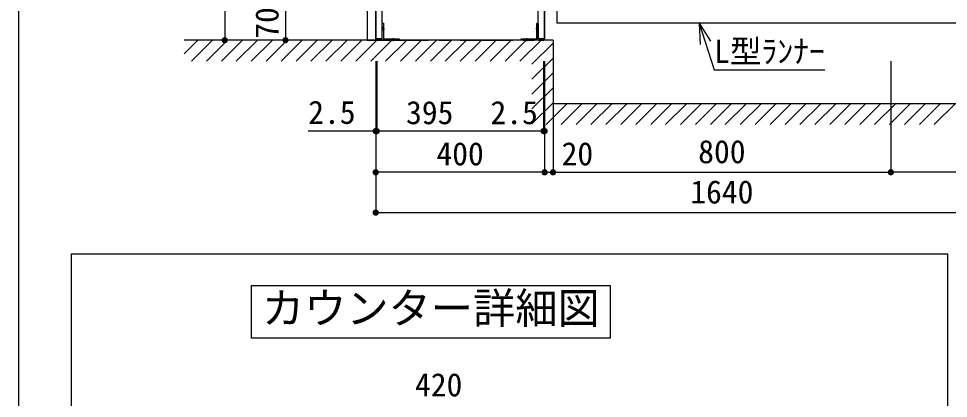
# Model space of a CAD drawing. Units: millimetres on the paper. Extents: x -205 to 195, y -144 to 136.
# Drawn here: x -205 to -116.9, y -77.1 to -41 of the extents above; entities that cross this region are included whole.
import ezdxf
from ezdxf.enums import TextEntityAlignment as Align

# ---------------------------------------------------------------- set-up
doc = ezdxf.new("R2010")
doc.units = ezdxf.units.MM
doc.linetypes.add('CHAIN1', pattern=[8, 5, -1, 1, -1])
doc.linetypes.add('DASHED2', pattern=[3, 2, -1])
for name, color, linetype in [('0-0_①\u3000中', 7, 'Continuous'), ('0-1_①\u3000細', 4, 'Continuous'), ('0-9_枠\u3000太', 6, 'Continuous')]:
    doc.layers.add(name, color=color, linetype=linetype)
doc.styles.add('ＭＳ ゴシック', font='')
doc.styles.get('ＭＳ ゴシック').set_extended_font_data('MS Gothic')

msp = doc.modelspace()

# ---------------------------------------------------------------- hatches: boundary and pattern name
at = {"layer": '0-1_①\u3000細'}
for points in [[(-185.172, -43.092, 1), (-185.772, -43.092, 1)], [(-179.414, -43.092, 1), (-180.014, -43.092, 1)], [(-170.868, -51.713, 1), (-171.468, -51.713, 1)], [(-170.768, -51.713, 1), (-171.368, -51.713, 1)], [(-170.768, -51.713, 1), (-171.368, -51.713, 1)], [(-154.968, -51.713, 1), (-155.568, -51.713, 1)], [(-154.968, -51.713, 1), (-155.568, -51.713, 1)], [(-154.868, -51.713, 1), (-155.468, -51.713, 1)], [(-170.868, -55.616, 1), (-171.468, -55.616, 1)], [(-154.868, -55.616, 1), (-155.468, -55.616, 1)], [(-154.868, -55.616, 1), (-155.468, -55.616, 1)], [(-154.068, -55.616, 1), (-154.668, -55.616, 1)], [(-154.068, -55.616, 1), (-154.668, -55.616, 1)], [(-122.068, -55.616, 1), (-122.668, -55.616, 1)], [(-122.068, -55.616, 1), (-122.668, -55.616, 1)], [(-170.868, -59.434, 1), (-171.468, -59.434, 1)]]:
    msp.add_hatch(color=132, dxfattribs=at).paths.add_polyline_path(points)

# ---------------------------------------------------------------- linework, layer by layer
at = {"layer": '0-0_①\u3000中'}
for p, q in [((-155.188, -14.172), (-155.188, -42.952)), ((-170.548, -42.952), (-170.548, -40.172)), ((-155.788, -42.952), (-155.788, -40.172)), ((-155.188, -42.952), (-155.788, -42.952))]:
    msp.add_line(p, q, dxfattribs=at)
for points in [[(-171.968, -43.092), (-171.168, -43.092), (-171.168, -14.172), (-171.968, -14.172)], [(-171.088, -42.952), (-171.088, -43.092), (-170.608, -43.092), (-170.608, -42.952)], [(-155.728, -42.952), (-155.728, -43.092), (-155.248, -43.092), (-155.248, -42.952)]]:
    msp.add_lwpolyline(points, close=True, dxfattribs=at)
msp.add_lwpolyline([(-171.148, -14.172), (-171.148, -42.952), (-170.548, -42.952)], dxfattribs=at)
at = {"layer": '0-1_①\u3000細'}
for p, q in [((-185.472, -12.892), (-185.472, -43.092)), ((-179.714, -40.292), (-179.714, -43.092)), ((-170.548, -41.492), (-170.428, -41.492)), ((-170.548, -43.092), (-170.548, -41.492)), ((-170.428, -41.492), (-170.428, -42.972)), ((-155.908, -42.972), (-155.908, -41.492)), ((-155.908, -41.492), (-155.788, -41.492)), ((-155.788, -41.492), (-155.788, -43.092)), ((-140.526, -41.492), (-139.446, -43.175)), ((-140.526, -41.492), (-140.432, -43.489)), ((-154.458, -43.092), (-189.326, -43.092)), ((-189.326, -44.387), (-188.03, -43.092)), ((-188.616, -45.092), (-186.616, -43.092)), ((-187.202, -45.092), (-185.202, -43.092)), ((-185.788, -45.092), (-183.788, -43.092)), ((-175.272, -43.092), (-185.472, -43.092)), ((-184.373, -45.092), (-182.373, -43.092)), ((-182.959, -45.092), (-180.959, -43.092)), ((-181.545, -45.092), (-179.545, -43.092)), ((-180.131, -45.092), (-178.131, -43.092)), ((-173.968, -43.092), (-179.714, -43.092)), ((-178.717, -45.092), (-176.717, -43.092)), ((-177.302, -45.092), (-175.302, -43.092)), ((-175.888, -45.092), (-173.888, -43.092)), ((-174.474, -45.092), (-172.474, -43.092)), ((-173.06, -45.092), (-171.06, -43.092)), ((-154.368, -43.092), (-172.808, -43.092)), ((-154.368, -43.092), (-172.808, -43.092)), ((-171.646, -45.092), (-169.646, -43.092)), ((-168.948, -43.092), (-170.548, -43.092)), ((-170.428, -42.972), (-168.948, -42.972)), ((-170.231, -45.092), (-168.231, -43.092)), ((-168.948, -42.972), (-168.948, -43.092)), ((-168.817, -45.092), (-166.817, -43.092)), ((-167.403, -45.092), (-165.403, -43.092)), ((-165.989, -45.092), (-163.989, -43.092)), ((-164.574, -45.092), (-162.574, -43.092)), ((-163.16, -45.092), (-161.16, -43.092)), ((-161.746, -45.092), (-159.746, -43.092)), ((-160.332, -45.092), (-158.332, -43.092)), ((-158.918, -45.092), (-156.918, -43.092)), ((-157.503, -45.092), (-155.503, -43.092)), ((-157.388, -42.972), (-155.908, -42.972)), ((-157.388, -43.092), (-157.388, -42.972)), ((-155.788, -43.092), (-157.388, -43.092)), ((-156.368, -45.371), (-154.368, -43.371)), ((-156.368, -46.785), (-154.368, -44.785)), ((-171.168, -45.071), (-171.168, -55.616)), ((-171.168, -45.092), (-171.168, -51.713)), ((-171.168, -45.092), (-171.168, -59.434)), ((-171.068, -45.092), (-171.068, -51.713)), ((-171.068, -45.092), (-171.068, -51.713)), ((-155.268, -45.092), (-155.268, -51.713)), ((-155.268, -45.092), (-155.268, -51.713)), ((-155.168, -45.071), (-155.168, -55.616)), ((-155.168, -45.092), (-155.168, -55.616)), ((-155.168, -45.092), (-155.168, -51.713)), ((-154.368, -45.092), (-154.368, -55.616)), ((-122.368, -45.091), (-122.368, -55.616)), ((-122.368, -45.092), (-122.368, -55.616)), ((-156.368, -48.199), (-154.368, -46.199)), ((-156.368, -49.614), (-154.368, -47.614)), ((-156.368, -51.028), (-154.368, -49.028)), ((-155.018, -51.092), (-153.018, -49.092)), ((-153.604, -51.092), (-151.604, -49.092)), ((-152.19, -51.092), (-150.19, -49.092)), ((-150.775, -51.092), (-148.775, -49.092)), ((-149.361, -51.092), (-147.361, -49.092)), ((-147.947, -51.092), (-145.947, -49.092)), ((-146.533, -51.092), (-144.533, -49.092)), ((-145.119, -51.092), (-143.119, -49.092)), ((-143.704, -51.092), (-141.704, -49.092)), ((-142.29, -51.092), (-140.29, -49.092)), ((-140.876, -51.092), (-138.876, -49.092)), ((-139.462, -51.092), (-137.462, -49.092)), ((-138.048, -51.092), (-136.048, -49.092)), ((-136.633, -51.092), (-134.633, -49.092)), ((-135.219, -51.092), (-133.219, -49.092)), ((-133.805, -51.092), (-131.805, -49.092)), ((-132.391, -51.092), (-130.391, -49.092)), ((-130.976, -51.092), (-128.976, -49.092)), ((-129.562, -51.092), (-127.562, -49.092)), ((-128.148, -51.092), (-126.148, -49.092)), ((-126.734, -51.092), (-124.734, -49.092)), ((-125.32, -51.092), (-123.32, -49.092)), ((-123.905, -51.092), (-121.905, -49.092)), ((-122.491, -51.092), (-120.491, -49.092)), ((-121.077, -51.092), (-119.077, -49.092)), ((-119.663, -51.092), (-117.663, -49.092)), ((-118.249, -51.092), (-116.249, -49.092)), ((-171.068, -51.713), (-177.565, -51.713)), ((-155.268, -51.713), (-171.068, -51.713)), ((-155.168, -51.713), (-160.296, -51.713)), ((-154.368, -51.092), (-154.368, -55.616)), ((-155.168, -55.616), (-171.168, -55.616)), ((-155.168, -55.616), (-150.558, -55.616)), ((-154.368, -55.616), (-122.368, -55.616)), ((-106.368, -55.616), (-122.368, -55.616)), ((-171.168, -59.434), (-105.568, -59.434))]:
    msp.add_line(p, q, dxfattribs=at)
at = {"layer": '0-1_①\u3000細', "linetype": 'CHAIN1'}
for p, q in [((-170.628, -42.012), (-170.348, -42.012)), ((-155.708, -42.012), (-155.988, -42.012)), ((-169.468, -43.172), (-169.468, -42.892)), ((-156.868, -43.172), (-156.868, -42.892))]:
    msp.add_line(p, q, dxfattribs=at)
at = {"layer": '0-1_①\u3000細', "linetype": 'DASHED2'}
for p, q in [((-170.428, -41.862), (-170.548, -41.922)), ((-170.428, -42.162), (-170.548, -42.102)), ((-155.908, -41.862), (-155.788, -41.922)), ((-155.908, -42.162), (-155.788, -42.102)), ((-169.618, -42.972), (-169.558, -43.092)), ((-169.318, -42.972), (-169.378, -43.092)), ((-157.018, -42.972), (-156.958, -43.092)), ((-156.718, -42.972), (-156.778, -43.092))]:
    msp.add_line(p, q, dxfattribs=at)
at = {"layer": '0-1_①\u3000細', "linetype": 'CHAIN1'}
msp.add_lwpolyline([(-171.168, -14.172), (-171.168, -43.092), (-155.168, -43.092), (-155.168, -14.172)], close=True, dxfattribs=at)
at = {"layer": '0-1_①\u3000細'}
for points in [[(-106.768, -41.492), (-153.968, -41.492), (-153.968, -40.292)], [(-140.526, -41.492), (-139.117, -45.908), (-128.617, -45.908)], [(-154.368, -43.092), (-154.368, -49.092), (-94.168, -49.092)]]:
    msp.add_lwpolyline(points, dxfattribs=at)
for points in [[(-200, -63.357), (-116.996, -63.357), (-116.996, -119.841), (-200, -119.841)], [(-182.951, -66.343), (-148.951, -66.343), (-148.951, -71.343), (-182.951, -71.343)]]:
    msp.add_lwpolyline(points, close=True, dxfattribs=at)
at = {"layer": '0-9_枠\u3000太'}
msp.add_line((-205, 136.5), (-205, -143.5), dxfattribs=at)

# ---------------------------------------------------------------- texts
at = {"layer": '0-1_①\u3000細', "style": 'ＭＳ ゴシック'}
msp.add_text('70', height=2.199, rotation=90, dxfattribs=at).set_placement((-179.714, -42.952), align=Align.BOTTOM_LEFT)
for s, height, p in [('L型ﾗﾝﾅｰ', 2.199, (-139.117, -45.908)), ('2.5', 2.199, (-177.565, -51.687)), ('395', 2.199, (-168.295, -51.713)), ('2.5', 2.199, (-160.296, -51.713)), ('400', 2.199, (-165.418, -55.616)), ('20', 2.199, (-153.558, -55.616)), ('800', 2.199, (-140.618, -55.416)), ('1640', 2.199, (-141.368, -59.234)), ('カウンター詳細図', 2.933, (-181.951, -70.843)), ('420', 2.199, (-167.448, -77.517))]:
    msp.add_text(s, height=height, dxfattribs=at).set_placement(p, align=Align.BOTTOM_LEFT)

doc.saveas('drawing.dxf')
